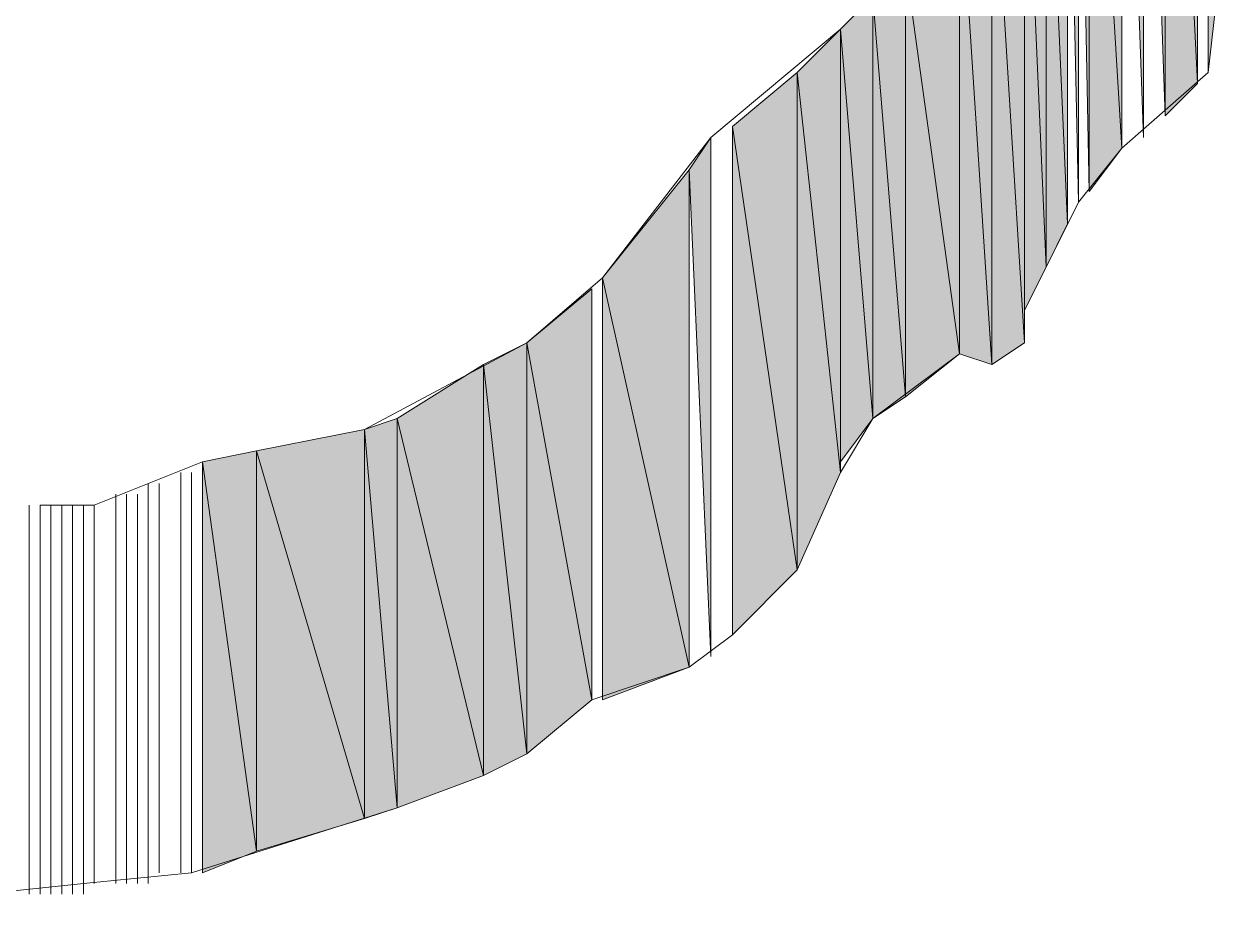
# Model space of a CAD drawing. Header units: millimetres. Extents: x -30643 to 86172, y -19411 to 63186.
# Drawn here: x 82150.5 to 82228.2, y -1886.9 to -1829.6 of the extents above; entities that cross this region are included whole.
import ezdxf

# ---------------------------------------------------------------- set-up
doc = ezdxf.new("R2010")
doc.units = ezdxf.units.MM

msp = doc.modelspace()

# ---------------------------------------------------------------- hatches: boundary and pattern name
h = msp.add_hatch(color=0)
h.dxf.hatch_style = 2
h.paths.add_polyline_path([(82227.538, -1832.766), (82228.242, -1826.433), (82227.538, -1783.508)])
h = msp.add_hatch(color=0)
h.dxf.hatch_style = 2
h.paths.add_polyline_path([(82226.835, -1833.469), (82226.835, -1784.212), (82224.723, -1791.249)])
h = msp.add_hatch(color=0)
h.dxf.hatch_style = 2
h.paths.add_polyline_path([(82224.723, -1835.58), (82224.723, -1791.249), (82223.316, -1795.471)])
h = msp.add_hatch(color=0)
h.dxf.hatch_style = 2
h.paths.add_polyline_path([(82224.723, -1835.58), (82226.835, -1833.469), (82224.723, -1791.249)])
h = msp.add_hatch(color=0)
h.dxf.hatch_style = 2
h.paths.add_polyline_path([(82223.316, -1836.988), (82223.316, -1795.471), (82221.909, -1797.582)])
h = msp.add_hatch(color=0)
h.dxf.hatch_style = 2
h.paths.add_polyline_path([(82221.909, -1837.692), (82221.909, -1797.582), (82219.798, -1802.508)])
h = msp.add_hatch(color=0)
h.dxf.hatch_style = 2
h.paths.add_polyline_path([(82219.798, -1840.506), (82219.798, -1802.508), (82219.094, -1804.619)])
h = msp.add_hatch(color=0)
h.dxf.hatch_style = 2
h.paths.add_polyline_path([(82219.798, -1840.506), (82221.909, -1837.692), (82219.798, -1802.508)])
h = msp.add_hatch(color=0)
h.dxf.hatch_style = 2
h.paths.add_polyline_path([(82219.094, -1841.21), (82219.094, -1804.619), (82218.39, -1808.137)])
h = msp.add_hatch(color=0)
h.dxf.hatch_style = 2
h.paths.add_polyline_path([(82218.39, -1842.617), (82218.39, -1808.137), (82216.983, -1810.952)])
h = msp.add_hatch(color=0)
h.dxf.hatch_style = 2
h.paths.add_polyline_path([(82216.983, -1845.432), (82216.983, -1810.952), (82215.576, -1813.063)])
h = msp.add_hatch(color=0)
h.dxf.hatch_style = 2
h.paths.add_polyline_path([(82216.983, -1845.432), (82218.39, -1842.617), (82216.983, -1810.952)])
h = msp.add_hatch(color=0)
h.dxf.hatch_style = 2
h.paths.add_polyline_path([(82215.576, -1850.358), (82215.576, -1813.063), (82213.465, -1815.877)])
h = msp.add_hatch(color=0)
h.dxf.hatch_style = 2
h.paths.add_polyline_path([(82215.576, -1850.358), (82215.576, -1848.247), (82215.576, -1813.063)])
h = msp.add_hatch(color=0)
h.dxf.hatch_style = 2
h.paths.add_polyline_path([(82215.576, -1848.247), (82216.983, -1845.432), (82215.576, -1813.063)])
h = msp.add_hatch(color=0)
h.dxf.hatch_style = 2
h.paths.add_polyline_path([(82213.465, -1851.765), (82213.465, -1815.877), (82211.354, -1819.396)])
h = msp.add_hatch(color=0)
h.dxf.hatch_style = 2
h.paths.add_polyline_path([(82213.465, -1851.765), (82215.576, -1850.358), (82213.465, -1815.877)])
h = msp.add_hatch(color=0)
h.dxf.hatch_style = 2
h.paths.add_polyline_path([(82211.354, -1851.061), (82211.354, -1819.396), (82207.835, -1825.729)])
h = msp.add_hatch(color=0)
h.dxf.hatch_style = 2
h.paths.add_polyline_path([(82211.354, -1851.061), (82213.465, -1851.765), (82211.354, -1819.396)])
h = msp.add_hatch(color=0)
h.dxf.hatch_style = 2
h.paths.add_polyline_path([(82207.835, -1853.876), (82207.835, -1825.729), (82205.724, -1827.84)])
h = msp.add_hatch(color=0)
h.dxf.hatch_style = 2
h.paths.add_polyline_path([(82207.835, -1853.876), (82211.354, -1851.061), (82207.835, -1825.729)])
h = msp.add_hatch(color=0)
h.dxf.hatch_style = 2
h.paths.add_polyline_path([(82205.724, -1855.283), (82205.724, -1827.84), (82203.613, -1829.951)])
h = msp.add_hatch(color=0)
h.dxf.hatch_style = 2
h.paths.add_polyline_path([(82205.724, -1855.283), (82207.835, -1853.876), (82205.724, -1827.84)])
h = msp.add_hatch(color=0)
h.dxf.hatch_style = 2
h.paths.add_polyline_path([(82203.613, -1858.802), (82203.613, -1829.951), (82200.798, -1832.766)])
h = msp.add_hatch(color=0)
h.dxf.hatch_style = 2
h.paths.add_polyline_path([(82203.613, -1858.098), (82205.724, -1855.283), (82203.613, -1829.951)])
h = msp.add_hatch(color=0)
h.dxf.hatch_style = 2
h.paths.add_polyline_path([(82200.798, -1865.135), (82200.798, -1832.766), (82196.576, -1836.284)])
h = msp.add_hatch(color=0)
h.dxf.hatch_style = 2
h.paths.add_polyline_path([(82200.798, -1865.135), (82203.613, -1858.802), (82200.798, -1832.766)])
h = msp.add_hatch(color=0)
h.dxf.hatch_style = 2
h.paths.add_polyline_path([(82196.576, -1869.357), (82200.798, -1865.135), (82196.576, -1836.284)])
h = msp.add_hatch(color=0)
h.dxf.hatch_style = 2
h.paths.add_polyline_path([(82195.169, -1870.764), (82195.169, -1836.988), (82193.762, -1839.099)])
h = msp.add_hatch(color=0)
h.dxf.hatch_style = 2
h.paths.add_polyline_path([(82193.762, -1871.468), (82193.762, -1839.099), (82188.132, -1846.136)])
h = msp.add_hatch(color=0)
h.dxf.hatch_style = 2
h.paths.add_polyline_path([(82188.132, -1873.579), (82193.762, -1871.468), (82188.132, -1846.136)])
h = msp.add_hatch(color=0)
h.dxf.hatch_style = 2
h.paths.add_polyline_path([(82187.429, -1873.579), (82187.429, -1846.839), (82183.206, -1850.358)])
h = msp.add_hatch(color=0)
h.dxf.hatch_style = 2
h.paths.add_polyline_path([(82183.206, -1877.097), (82183.206, -1850.358), (82180.392, -1851.765)])
h = msp.add_hatch(color=0)
h.dxf.hatch_style = 2
h.paths.add_polyline_path([(82183.206, -1877.097), (82187.429, -1873.579), (82183.206, -1850.358)])
h = msp.add_hatch(color=0)
h.dxf.hatch_style = 2
h.paths.add_polyline_path([(82180.392, -1878.505), (82180.392, -1851.765), (82174.762, -1855.283)])
h = msp.add_hatch(color=0)
h.dxf.hatch_style = 2
h.paths.add_polyline_path([(82180.392, -1878.505), (82183.206, -1877.097), (82180.392, -1851.765)])
h = msp.add_hatch(color=0)
h.dxf.hatch_style = 2
h.paths.add_polyline_path([(82172.651, -1881.32), (82172.651, -1855.987), (82165.614, -1857.394)])
h = msp.add_hatch(color=0)
h.dxf.hatch_style = 2
h.paths.add_polyline_path([(82174.762, -1880.616), (82174.762, -1855.283), (82172.651, -1855.987)])
h = msp.add_hatch(color=0)
h.dxf.hatch_style = 2
h.paths.add_polyline_path([(82172.651, -1881.32), (82174.762, -1880.616), (82172.651, -1855.987)])
h = msp.add_hatch(color=0)
h.dxf.hatch_style = 2
h.paths.add_polyline_path([(82174.762, -1880.616), (82180.392, -1878.505), (82174.762, -1855.283)])
h = msp.add_hatch(color=0)
h.dxf.hatch_style = 2
h.paths.add_polyline_path([(82165.614, -1883.431), (82165.614, -1857.394), (82162.096, -1858.098)])
h = msp.add_hatch(color=0)
h.dxf.hatch_style = 2
h.paths.add_polyline_path([(82165.614, -1883.431), (82172.651, -1881.32), (82165.614, -1857.394)])
h = msp.add_hatch(color=0)
h.dxf.hatch_style = 2
h.paths.add_polyline_path([(82162.096, -1884.838), (82165.614, -1883.431), (82162.096, -1858.098)])

# ---------------------------------------------------------------- linework, layer by layer
at = {"color": 0, "lineweight": 0}
for points in [[(82227.538, -1832.766), (82227.538, -1783.508)], [(82227.538, -1832.766), (82228.242, -1826.433), (82227.538, -1783.508)], [(82226.835, -1833.469), (82226.835, -1784.212), (82224.723, -1791.249)], [(82226.835, -1833.469), (82226.835, -1784.212)], [(82224.723, -1835.58), (82224.723, -1791.249), (82223.316, -1795.471)], [(82224.723, -1835.58), (82226.835, -1833.469), (82224.723, -1791.249)], [(82223.316, -1836.988), (82223.316, -1795.471), (82221.909, -1797.582)], [(82223.316, -1836.988), (82223.316, -1795.471)], [(82221.909, -1837.692), (82221.909, -1797.582), (82219.798, -1802.508)], [(82221.909, -1837.692), (82221.909, -1797.582)], [(82219.798, -1840.506), (82219.798, -1802.508), (82219.094, -1804.619)], [(82219.798, -1840.506), (82221.909, -1837.692), (82219.798, -1802.508)], [(82219.094, -1841.21), (82219.094, -1804.619), (82218.39, -1808.137)], [(82219.094, -1841.21), (82219.094, -1804.619)], [(82218.39, -1842.617), (82218.39, -1808.137), (82216.983, -1810.952)], [(82218.39, -1842.617), (82218.39, -1808.137)], [(82216.983, -1845.432), (82216.983, -1810.952), (82215.576, -1813.063)], [(82216.983, -1845.432), (82218.39, -1842.617), (82216.983, -1810.952)], [(82215.576, -1850.358), (82215.576, -1813.063), (82213.465, -1815.877)], [(82215.576, -1850.358), (82215.576, -1848.247), (82215.576, -1813.063)], [(82215.576, -1848.247), (82215.576, -1813.063)], [(82215.576, -1848.247), (82216.983, -1845.432), (82215.576, -1813.063)], [(82213.465, -1851.765), (82213.465, -1815.877), (82211.354, -1819.396)], [(82213.465, -1851.765), (82213.465, -1815.877)], [(82213.465, -1851.765), (82213.465, -1815.877)], [(82213.465, -1851.765), (82215.576, -1850.358), (82213.465, -1815.877)], [(82211.354, -1851.061), (82211.354, -1819.396), (82207.835, -1825.729)], [(82211.354, -1851.061), (82213.465, -1851.765), (82211.354, -1819.396)], [(82207.835, -1853.876), (82207.835, -1825.729), (82205.724, -1827.84)], [(82207.835, -1853.876), (82211.354, -1851.061), (82207.835, -1825.729)], [(82205.724, -1855.283), (82205.724, -1827.84), (82203.613, -1829.951)], [(82205.724, -1855.283), (82207.835, -1853.876), (82205.724, -1827.84)], [(82203.613, -1858.802), (82203.613, -1829.951), (82200.798, -1832.766)], [(82203.613, -1858.802), (82203.613, -1829.951)], [(82203.613, -1858.098), (82203.613, -1829.951)], [(82203.613, -1858.098), (82205.724, -1855.283), (82203.613, -1829.951)], [(82200.798, -1865.135), (82200.798, -1832.766), (82196.576, -1836.284)], [(82200.798, -1865.135), (82203.613, -1858.802), (82200.798, -1832.766)], [(82196.576, -1869.357), (82196.576, -1836.284)], [(82196.576, -1869.357), (82200.798, -1865.135), (82196.576, -1836.284)], [(82195.169, -1870.764), (82195.169, -1836.988), (82193.762, -1839.099)], [(82195.169, -1870.764), (82195.169, -1836.988)], [(82193.762, -1871.468), (82193.762, -1839.099), (82188.132, -1846.136)], [(82193.762, -1871.468), (82193.762, -1839.099)], [(82188.132, -1873.579), (82188.132, -1846.136)], [(82188.132, -1873.579), (82193.762, -1871.468), (82188.132, -1846.136)], [(82187.429, -1873.579), (82187.429, -1846.839), (82183.206, -1850.358)], [(82187.429, -1873.579), (82187.429, -1846.839)], [(82183.206, -1877.097), (82183.206, -1850.358), (82180.392, -1851.765)], [(82183.206, -1877.097), (82183.206, -1850.358)], [(82183.206, -1877.097), (82183.206, -1850.358)], [(82183.206, -1877.097), (82187.429, -1873.579), (82183.206, -1850.358)], [(82180.392, -1878.505), (82180.392, -1851.765), (82174.762, -1855.283)], [(82180.392, -1878.505), (82183.206, -1877.097), (82180.392, -1851.765)], [(82172.651, -1881.32), (82172.651, -1855.987), (82165.614, -1857.394)], [(82174.762, -1880.616), (82174.762, -1855.283), (82172.651, -1855.987)], [(82172.651, -1881.32), (82174.762, -1880.616), (82172.651, -1855.987)], [(82174.762, -1880.616), (82180.392, -1878.505), (82174.762, -1855.283)], [(82165.614, -1883.431), (82165.614, -1857.394), (82162.096, -1858.098)], [(82165.614, -1883.431), (82172.651, -1881.32), (82165.614, -1857.394)], [(82162.096, -1884.838), (82162.096, -1858.098)], [(82162.096, -1884.838), (82165.614, -1883.431), (82162.096, -1858.098)], [(82160.689, -1884.838), (82160.689, -1858.802)], [(82160.689, -1884.838), (82160.689, -1858.802)], [(82160.689, -1884.838), (82160.689, -1858.802)], [(82160.689, -1884.838), (82160.689, -1858.802)], [(82161.392, -1884.838), (82161.392, -1858.802)], [(82161.392, -1884.838), (82161.392, -1858.802)], [(82161.392, -1884.838), (82161.392, -1858.802)], [(82161.392, -1884.838), (82161.392, -1858.802)], [(82158.578, -1885.542), (82158.578, -1859.506)], [(82158.578, -1885.542), (82158.578, -1859.506)], [(82158.578, -1884.838), (82158.578, -1859.506)], [(82158.578, -1884.838), (82158.578, -1859.506)], [(82158.578, -1884.838), (82158.578, -1859.506)], [(82158.578, -1884.838), (82158.578, -1859.506)], [(82159.281, -1884.838), (82159.281, -1859.506)], [(82159.281, -1884.838), (82159.281, -1859.506)], [(82156.467, -1885.542), (82156.467, -1860.209)], [(82156.467, -1885.542), (82156.467, -1860.209)], [(82156.467, -1885.542), (82156.467, -1860.209)], [(82156.467, -1885.542), (82156.467, -1860.209)], [(82156.467, -1885.542), (82156.467, -1860.209)], [(82156.467, -1885.542), (82156.467, -1860.209)], [(82156.467, -1885.542), (82156.467, -1860.209)], [(82156.467, -1885.542), (82156.467, -1860.209)], [(82156.467, -1885.542), (82156.467, -1860.209)], [(82156.467, -1885.542), (82156.467, -1860.209)], [(82157.17, -1885.542), (82157.17, -1860.209)], [(82157.17, -1885.542), (82157.17, -1860.209)], [(82157.17, -1885.542), (82157.17, -1860.209)], [(82157.17, -1885.542), (82157.17, -1860.209)], [(82157.874, -1885.542), (82157.874, -1860.209)], [(82157.874, -1885.542), (82157.874, -1860.209)], [(82150.837, -1886.245), (82150.837, -1860.913)], [(82150.837, -1886.245), (82150.837, -1860.913)], [(82151.541, -1886.245), (82151.541, -1860.913)], [(82151.541, -1886.245), (82151.541, -1860.913)], [(82151.541, -1886.245), (82151.541, -1860.913)], [(82151.541, -1886.245), (82151.541, -1860.913)], [(82151.541, -1886.245), (82151.541, -1860.913)], [(82151.541, -1886.245), (82151.541, -1860.913)], [(82151.541, -1886.245), (82151.541, -1860.913)], [(82151.541, -1886.245), (82151.541, -1860.913)], [(82152.245, -1886.245), (82152.245, -1860.913)], [(82152.245, -1886.245), (82152.245, -1860.913)], [(82152.948, -1886.245), (82152.948, -1860.913)], [(82152.948, -1886.245), (82152.948, -1860.913)], [(82153.652, -1886.245), (82153.652, -1860.913)], [(82153.652, -1886.245), (82153.652, -1860.913)], [(82153.652, -1886.245), (82153.652, -1860.913)], [(82153.652, -1886.245), (82153.652, -1860.913)], [(82154.356, -1886.245), (82154.356, -1860.913)], [(82154.356, -1886.245), (82154.356, -1860.913)], [(82154.356, -1886.245), (82154.356, -1860.913)], [(82154.356, -1886.245), (82154.356, -1860.913)], [(82154.356, -1885.542), (82154.356, -1860.913)], [(82154.356, -1885.542), (82154.356, -1860.913)], [(82154.356, -1885.542), (82154.356, -1860.913)], [(82154.356, -1885.542), (82154.356, -1860.913)], [(82155.059, -1885.542), (82155.059, -1860.913)], [(82155.059, -1885.542), (82155.059, -1860.913)], [(82155.059, -1885.542), (82155.059, -1860.913)], [(82155.059, -1885.542), (82155.059, -1860.913)], [(82155.059, -1885.542), (82155.059, -1860.913)], [(82155.059, -1885.542), (82155.059, -1860.913)], [(82155.059, -1885.542), (82155.059, -1860.913)], [(82155.059, -1885.542), (82155.059, -1860.913)], [(82150.837, -1886.245), (82150.837, -1861.617)], [(82150.837, -1886.245), (82150.837, -1861.617)]]:
    msp.add_lwpolyline(points, close=True, dxfattribs=at)
for points in [[(82207.835, -1825.729), (82203.613, -1829.951)], [(82227.538, -1832.766), (82228.242, -1826.433)], [(82203.613, -1829.951), (82195.169, -1836.988)], [(82221.909, -1837.692), (82227.538, -1832.766)], [(82195.169, -1836.988), (82188.132, -1846.136)], [(82219.094, -1841.21), (82221.909, -1837.692)], [(82215.576, -1848.247), (82219.094, -1841.21)], [(82188.132, -1846.136), (82183.206, -1850.358)], [(82215.576, -1850.358), (82215.576, -1848.247)], [(82183.206, -1850.358), (82172.651, -1855.987)], [(82213.465, -1851.765), (82215.576, -1850.358)], [(82205.724, -1855.283), (82211.354, -1851.061)], [(82211.354, -1851.061), (82213.465, -1851.765)], [(82172.651, -1855.987), (82165.614, -1857.394)], [(82203.613, -1858.802), (82205.724, -1855.283)], [(82165.614, -1857.394), (82162.096, -1858.098)], [(82162.096, -1858.098), (82155.059, -1860.913)], [(82200.798, -1865.135), (82203.613, -1858.802)], [(82155.059, -1860.913), (82151.541, -1860.913)], [(82196.576, -1869.357), (82200.798, -1865.135)], [(82193.762, -1871.468), (82196.576, -1869.357)], [(82187.429, -1873.579), (82193.762, -1871.468)], [(82183.206, -1877.097), (82187.429, -1873.579)], [(82180.392, -1878.505), (82183.206, -1877.097)], [(82174.762, -1880.616), (82180.392, -1878.505)], [(82161.392, -1884.838), (82174.762, -1880.616)], [(82140.986, -1886.949), (82154.356, -1885.542)], [(82154.356, -1885.542), (82161.392, -1884.838)]]:
    msp.add_lwpolyline(points, dxfattribs=at)

doc.saveas('drawing.dxf')
